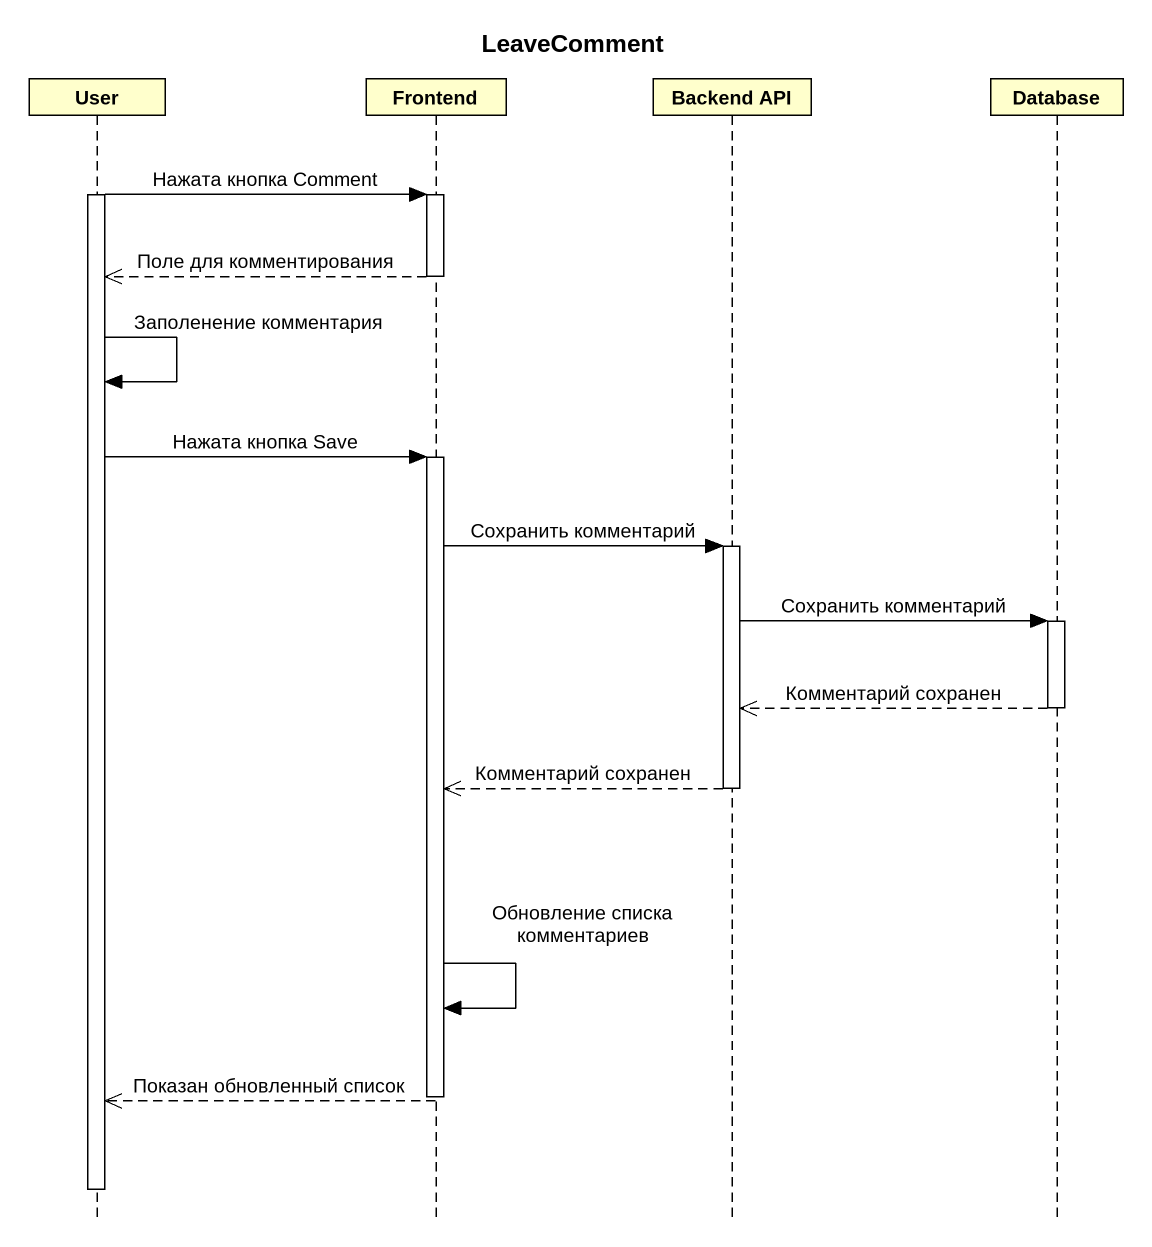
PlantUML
@startuml
title LeaveComment
hide footbox
participant User
participant Frontend
participant "Backend API" as Backend_API
participant "Database" as Database_

activate User
User -> Frontend : Нажата кнопка Comment
activate Frontend
Frontend -->> User : Поле для комментирования
deactivate Frontend
User -> User : Заполенение комментария
User -> Frontend : Нажата кнопка Save
activate Frontend
Frontend -> Backend_API : Сохранить комментарий
activate Backend_API
Backend_API -> Database_ : Сохранить комментарий
activate Database_
Database_ -->> Backend_API : Комментарий сохранен
deactivate Database_
Backend_API -->> Frontend : Комментарий сохранен
deactivate Backend_API
Frontend -> Frontend : Обновление списка комментариев
deactivate Frontend
Frontend -->> User : Показан обновленный список
deactivate User
@enduml
